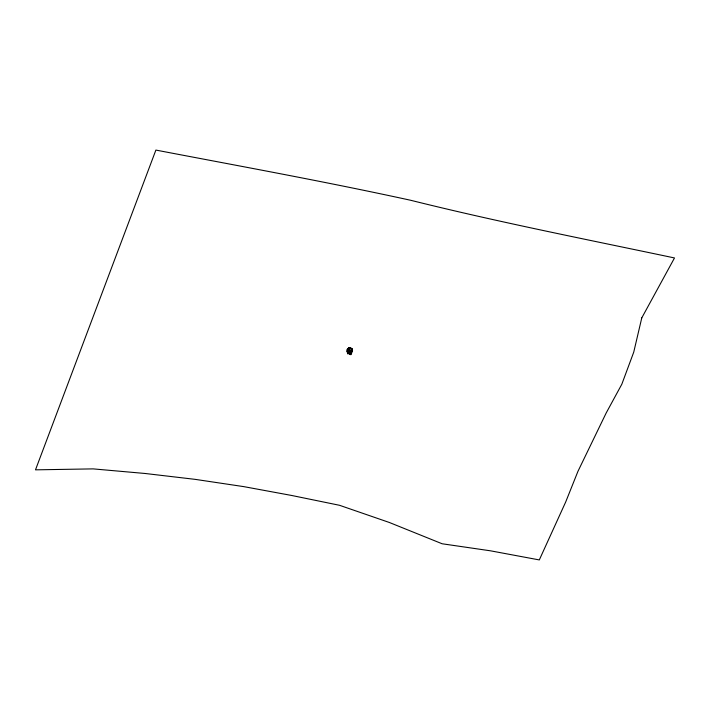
<?xml version="1.0" encoding="UTF-8"?>
<svg xmlns="http://www.w3.org/2000/svg" width="710" height="710" viewBox="0 0 710 710"><rect width="100%" height="100%" fill="white"/><g stroke="black" fill="none" stroke-linecap="round" stroke-linejoin="round"><path stroke-width="1.06" d="M350.03 354.352L349.773 352.613L348.495 352.329L348.876 351.486M349.986 353.482L350.083 352.453L350.181 354.592L349.968 352.755L348.85 352.435L349.063 351.53M348.503 351.219C348.024 348.903 350.065 350.527 348.495 350.11M348.672 351.255L349.462 349.631L348.228 349.604L348.725 350.66L349.835 349.87L348.983 349.187M352.258 350.11L351.778 350.039L351.832 350.891M348.503 349.693L349.391 350.039L348.681 349.347M349.338 349.835L348.823 349.755M348.495 349.888L349.071 350.279L349.125 349.728M348.716 350.11L349.276 350.003M352.4 349.995L352.169 349.941M350.039 348.628L352.089 349.151L352.542 350.793L351.264 353.997L350.758 352.275C356.092 347.678 345.841 345.637 347.066 351.459L347.572 353.172M351.122 350.864L351.707 349.4C350.296 351.752 352.195 351.042 352.089 349.151M347.359 351.335C346.143 345.885 355.426 347.714 350.349 352L347.066 351.459M348.805 352.187L347.749 353.11L348.042 354.121M349.648 353.536L347.749 353.11L348.486 352.098M350.11 353.021L348.575 352.124M348.823 353.065L348.521 353.278M350.296 353.669L350.571 352.985M350.385 353.988L350.9 352.968L350.261 352.497M351.601 351.015L352.178 349.551M351.894 350.687L352.116 350.358M348.557 349.897L349.205 349.622L349.284 350.207M348.486 348.734L348.992 348.415M348.459 349.533C348.761 350.509 347.226 349.826 348.37 350.296M352.169 350.696L351.761 350.642M349.977 348.424L352.204 349.338M350.846 350.651L351.539 350.802M348.637 351.894L347.953 351.832M348.37 352.4L349.737 352.701M349.879 353.589L350.891 354.752M351.894 350.731L351.965 350.917M350.145 352.79L350.589 353.74M351.885 349.045L352.249 350.279M350.9 352.968L351.193 353.979M348.974 347.944L348.344 348.255M348.06 352.337L348.353 353.349M641.778 317.885L633.746 352.116L621.818 384.234L606.171 413.007L577.949 471.342L565.675 502.023L539.307 559.924L490.459 550.809L442.144 543.771L389.275 522.453L339.549 505.298L291.73 495.482L243.761 486.625L195.099 479.348L145.106 473.481L93.143 468.884L35.5 469.842L155.889 150.076C240.903 166.335 326.067 181.778 410.628 200.264C498.029 222.044 586.407 239.385 674.5 257.952L641.778 317.885"/></g></svg>
